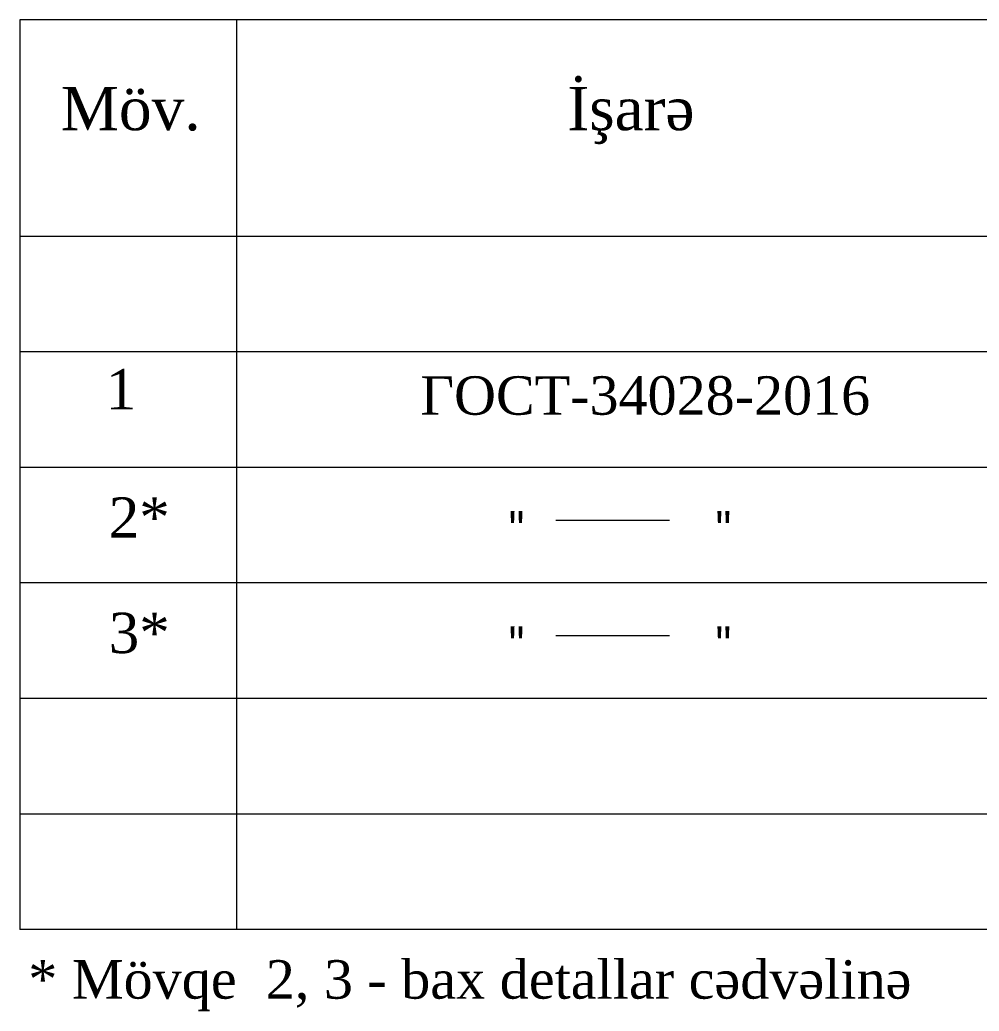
# Model space of a CAD drawing. Header units: millimetres. Extents: x -149347 to 251215, y -2929184 to -2541447.
# Drawn here: x 217219 to 223495, y -2627522 to -2621037 of the extents above; entities that cross this region are included whole.
import ezdxf

# ---------------------------------------------------------------- set-up
doc = ezdxf.new("R2010")
doc.units = ezdxf.units.MM
doc.layers.add('cedvel  0.09', color=7, linetype='Continuous', lineweight=13)
doc.styles.add('A3_Times_AzLat', font='A3TI(LA).TTF')
doc.styles.get("Standard").update_dxf_attribs({"font": 'times.ttf'})
doc.styles.add('style6', font='ARIALN.TTF', dxfattribs={"height": 300})
doc.styles.add('Times New  Roman', font='times.ttf')

msp = doc.modelspace()

# ---------------------------------------------------------------- linework, layer by layer
at = {"lineweight": 20}
for p, q in [((217219.06134, -2621036.96726), (217219.06134, -2626988.16312)), ((234694.79524, -2621036.96726), (217219.06134, -2621036.96726)), ((218636.01274, -2621036.96726), (218636.01274, -2626988.16312)), ((234694.79524, -2622453.91865), (217219.06134, -2622453.91865)), ((234694.79524, -2623209.62607), (217219.06134, -2623209.62607))]:
    msp.add_line(p, q, dxfattribs=at)
at = {"color": 7, "lineweight": 15, "ltscale": 80}
for p, q in [((220724.32168, -2624309.89815), (221468.25479, -2624309.89815)), ((220724.32168, -2625064.36905), (221468.25479, -2625064.36905))]:
    msp.add_line(p, q, dxfattribs=at)
at = {"layer": 'cedvel  0.09', "lineweight": 20}
for p, q in [((234694.79524, -2623965.33348), (217219.06134, -2623965.33348)), ((234694.79524, -2624721.04089), (217219.06134, -2624721.04089)), ((234694.79524, -2625476.7483), (217219.06134, -2625476.7483)), ((234694.79524, -2626232.45571), (217219.06134, -2626232.45571)), ((234694.79524, -2626988.16312), (217219.06134, -2626988.16312))]:
    msp.add_line(p, q, dxfattribs=at)

# ---------------------------------------------------------------- texts
at = {"color": 7, "lineweight": 5, "ltscale": 15, "char_height": 283.3902795, "attachment_point": 1, "style": 'Times New  Roman'}
for s, insert in [('{\\fTimes New Roman|b0|i0|c238|p18;İşarə}', (220800.91746, -2621475.46891)), ('{\\fTimes New Roman|b0|i0|c238|p18;Möv.}', (217486.54072, -2621475.46891))]:
    msp.add_mtext_dynamic_manual_height_columns(s, width=1101.6842084, gutter_width=3519.63915, heights=[0], dxfattribs=dict(at, insert=insert))
at = {"lineweight": 40, "char_height": 377.2354511, "attachment_point": 1}
for s, insert, width in [('{\\fTimes New Roman|b0|i0|c238|p18;\\H0.7x;1\\H1.42849x;   }', (217781.27102, -2623321.40534), 2145.7810991), ('{\\H0.66667x; ГOCT-34028-2016 } ', (219744.92486, -2623368.61872), 4813.2509872), ('{\\fTimes New Roman|b0|i0|c238|p18;\\H0.7x;2*\\H1.4285x;   }', (217800.95042, -2624160.89919), 2145.7810991), ('{\\fTimes New Roman|b0|i0|c238|p18;\\H0.7x;3*\\H1.4285x;   }', (217800.95042, -2624915.3701), 2145.7810991)]:
    msp.add_mtext(s, dxfattribs=dict(at, insert=insert, width=width))
at = {"color": 7, "lineweight": 15, "ltscale": 80, "char_height": 251.4919644, "attachment_point": 1, "style": 'style6'}
for insert in [(220417.04188, -2624250.63687), (221770.1403, -2624250.63687), (220417.04188, -2625005.10777), (221770.1403, -2625005.10777)]:
    msp.add_mtext_dynamic_manual_height_columns('{\\fArial Narrow|b0|i0|c238|p34;"}', width=212.2147977, gutter_width=1500, heights=[0], dxfattribs=dict(at, insert=insert))
at = {"color": 0, "lineweight": 0, "insert": (217274.27202, -2627188.40185), "char_height": 251.904137, "width": 6426.9878507, "attachment_point": 1, "style": 'A3_Times_AzLat'}
msp.add_mtext('\\pxt22.667;{\\fTimes New Roman|b0|i0|c238|p18;* Mövqe  2, 3} {\\fTimes New Roman|b0|i0|c238|p18;- bax detallar cədvəlinə} ', dxfattribs=at)

doc.saveas('drawing.dxf')
